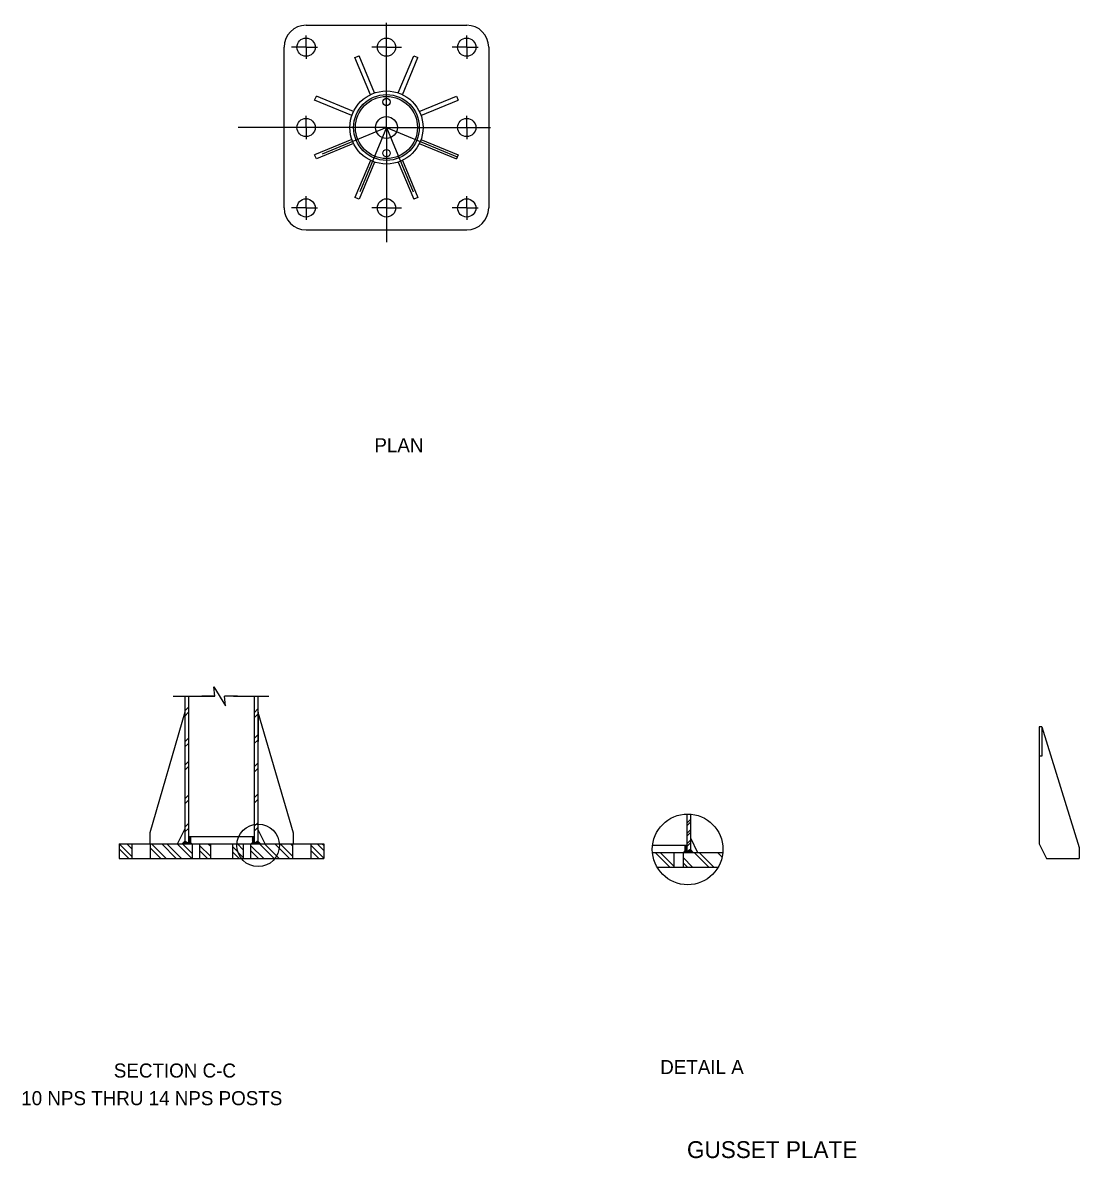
# Model space of a CAD drawing. Extents: x -3705.5 to -3644.9, y 166 to 201.1.
# Drawn here: x -3656.93 to -3644.87, y 167.4 to 180.35 of the extents above; entities that cross this region are included whole.
import ezdxf

# ---------------------------------------------------------------- set-up
doc = ezdxf.new("R2010")
doc.units = 0
for name, color, linetype in [('pp_PRESENTATION', 7, 'Continuous'), ('str_Center-Line-A', 7, 'Continuous'), ('tcd_NO-PLOT', 7, 'Continuous'), ('tcd_SIGN-OVERHEAD', 7, 'Continuous')]:
    doc.layers.add(name, color=color, linetype=linetype)

msp = doc.modelspace()

# ---------------------------------------------------------------- linework, layer by layer
at = {"layer": 'pp_PRESENTATION'}
for centre, radius in [((-3649.342, 170.925), 0.403), ((-3654.242, 170.971), 0.243)]:
    msp.add_circle(centre, radius, dxfattribs=at)
at = {"layer": 'str_Center-Line-A'}
for p, q in [((-3652.778, 179.157), (-3652.778, 180.352)), ((-3653.695, 180.073), (-3653.695, 180.207)), ((-3651.862, 180.073), (-3651.862, 180.207)), ((-3653.695, 180.073), (-3653.863, 180.073)), ((-3653.695, 180.073), (-3653.566, 180.073)), ((-3653.695, 180.073), (-3653.695, 179.939)), ((-3652.778, 180.073), (-3652.946, 180.073)), ((-3652.778, 180.073), (-3652.607, 180.073)), ((-3651.862, 180.073), (-3652.029, 180.073)), ((-3651.862, 180.073), (-3651.733, 180.073)), ((-3651.862, 180.073), (-3651.862, 179.939)), ((-3653.695, 179.157), (-3653.695, 179.291)), ((-3651.862, 179.157), (-3651.862, 179.291)), ((-3652.778, 179.157), (-3654.471, 179.157)), ((-3653.695, 179.157), (-3653.695, 179.023)), ((-3652.778, 179.157), (-3653.51, 178.854)), ((-3652.778, 179.157), (-3653.081, 178.425)), ((-3652.778, 179.157), (-3652.778, 177.851)), ((-3652.778, 179.157), (-3651.591, 179.157)), ((-3652.778, 179.157), (-3651.97, 178.822)), ((-3652.778, 179.157), (-3652.475, 178.425)), ((-3651.862, 179.157), (-3651.862, 179.023)), ((-3653.695, 178.24), (-3653.695, 178.374)), ((-3651.862, 178.24), (-3651.862, 178.374)), ((-3653.695, 178.24), (-3653.863, 178.24)), ((-3653.695, 178.24), (-3653.566, 178.24)), ((-3653.695, 178.24), (-3653.695, 178.106)), ((-3652.778, 178.24), (-3652.946, 178.24)), ((-3652.778, 178.24), (-3652.607, 178.24)), ((-3651.862, 178.24), (-3652.029, 178.24)), ((-3651.862, 178.24), (-3651.733, 178.24)), ((-3651.862, 178.24), (-3651.862, 178.106))]:
    msp.add_line(p, q, dxfattribs=at)
at = {"layer": 'tcd_SIGN-OVERHEAD'}
for p, q in [((-3653.695, 180.323), (-3651.862, 180.323)), ((-3653.945, 178.24), (-3653.945, 180.073)), ((-3651.612, 180.073), (-3651.612, 178.24)), ((-3653.137, 179.955), (-3653.089, 179.975)), ((-3652.961, 179.531), (-3653.137, 179.955)), ((-3652.913, 179.551), (-3653.089, 179.975)), ((-3652.643, 179.551), (-3652.467, 179.975)), ((-3652.595, 179.531), (-3652.419, 179.955)), ((-3652.467, 179.975), (-3652.419, 179.955)), ((-3653.597, 179.468), (-3653.577, 179.516)), ((-3653.153, 179.34), (-3653.577, 179.516)), ((-3652.404, 179.34), (-3651.98, 179.516)), ((-3651.98, 179.516), (-3651.96, 179.468)), ((-3653.173, 179.292), (-3653.597, 179.468)), ((-3652.384, 179.292), (-3651.96, 179.468)), ((-3653.173, 179.022), (-3653.597, 178.846)), ((-3653.153, 178.974), (-3653.577, 178.798)), ((-3652.404, 178.974), (-3651.98, 178.798)), ((-3652.384, 179.022), (-3651.96, 178.846)), ((-3653.577, 178.798), (-3653.597, 178.846)), ((-3651.96, 178.846), (-3651.98, 178.798)), ((-3652.961, 178.782), (-3653.137, 178.358)), ((-3652.913, 178.762), (-3653.089, 178.338)), ((-3652.643, 178.762), (-3652.467, 178.338)), ((-3652.595, 178.782), (-3652.419, 178.358)), ((-3653.089, 178.338), (-3653.137, 178.358)), ((-3652.419, 178.358), (-3652.467, 178.338)), ((-3653.695, 177.99), (-3651.862, 177.99)), ((-3655.211, 172.671), (-3654.736, 172.671)), ((-3655.078, 172.675), (-3655.078, 170.988)), ((-3655.036, 172.675), (-3655.036, 170.988)), ((-3654.735, 172.671), (-3654.884, 172.671)), ((-3654.479, 172.671), (-3654.627, 172.671)), ((-3654.521, 172.671), (-3654.121, 172.671)), ((-3654.286, 172.673), (-3654.286, 170.989)), ((-3654.244, 172.673), (-3654.244, 170.989)), ((-3655.078, 172.489), (-3655.479, 171.114)), ((-3655.079, 172.488), (-3655.079, 172.155)), ((-3655.078, 172.505), (-3655.036, 172.547)), ((-3655.078, 172.488), (-3655.078, 172.155)), ((-3654.286, 172.484), (-3654.244, 172.526)), ((-3654.244, 172.489), (-3653.843, 171.114)), ((-3654.244, 172.489), (-3654.244, 172.155)), ((-3654.243, 172.489), (-3654.243, 172.155)), ((-3655.078, 172.446), (-3655.036, 172.488)), ((-3654.286, 172.425), (-3654.244, 172.467)), ((-3654.286, 172.189), (-3654.244, 172.231)), ((-3645.333, 172.322), (-3645.333, 170.989)), ((-3645.301, 172.322), (-3645.333, 172.322)), ((-3645.301, 172.322), (-3644.874, 170.947)), ((-3645.301, 172.322), (-3645.301, 171.989)), ((-3655.078, 172.152), (-3655.036, 172.193)), ((-3655.078, 172.093), (-3655.036, 172.134)), ((-3654.286, 172.131), (-3654.244, 172.172)), ((-3645.301, 171.989), (-3645.333, 171.989)), ((-3655.078, 171.886), (-3655.036, 171.928)), ((-3655.078, 171.827), (-3655.036, 171.869)), ((-3654.286, 171.865), (-3654.244, 171.907)), ((-3654.286, 171.806), (-3654.244, 171.848)), ((-3655.078, 171.503), (-3655.036, 171.545)), ((-3655.078, 171.444), (-3655.036, 171.486)), ((-3654.286, 171.512), (-3654.244, 171.554)), ((-3654.286, 171.453), (-3654.244, 171.495)), ((-3649.353, 171.328), (-3649.353, 170.897)), ((-3649.311, 171.326), (-3649.311, 171.057)), ((-3655.078, 171.179), (-3655.036, 171.221)), ((-3654.286, 171.188), (-3654.244, 171.229)), ((-3649.353, 171.223), (-3649.311, 171.265)), ((-3649.353, 171.194), (-3649.311, 171.236)), ((-3655.479, 171.114), (-3655.479, 170.989)), ((-3655.161, 170.988), (-3655.078, 171.155)), ((-3655.078, 171.124), (-3655.036, 171.165)), ((-3655.036, 171.072), (-3654.286, 171.072)), ((-3655.036, 171.055), (-3655.019, 171.072)), ((-3655.036, 171.066), (-3655.03, 171.072)), ((-3655.036, 171.044), (-3655.015, 171.065)), ((-3655.015, 171.072), (-3655.015, 170.988)), ((-3655.015, 171.072), (-3655.015, 170.988)), ((-3654.307, 171.072), (-3654.307, 170.989)), ((-3654.307, 171.061), (-3654.296, 171.072)), ((-3654.307, 171.072), (-3654.307, 170.989)), ((-3654.307, 171.05), (-3654.286, 171.071)), ((-3654.286, 171.132), (-3654.244, 171.174)), ((-3654.161, 170.989), (-3654.244, 171.155)), ((-3653.843, 171.114), (-3653.843, 170.989)), ((-3649.353, 171.106), (-3649.311, 171.148)), ((-3649.353, 171.077), (-3649.311, 171.119)), ((-3649.311, 171.127), (-3649.311, 170.922)), ((-3655.828, 170.989), (-3653.494, 170.989)), ((-3655.828, 170.989), (-3655.828, 170.822)), ((-3655.826, 170.989), (-3655.682, 170.844)), ((-3655.738, 170.989), (-3655.682, 170.933)), ((-3655.682, 170.989), (-3655.682, 170.822)), ((-3655.473, 170.989), (-3655.473, 170.822)), ((-3655.473, 170.944), (-3655.351, 170.822)), ((-3655.459, 170.989), (-3655.292, 170.822)), ((-3655.341, 170.989), (-3655.175, 170.822)), ((-3655.282, 170.989), (-3655.116, 170.822)), ((-3655.164, 170.989), (-3654.998, 170.822)), ((-3655.078, 171.02), (-3655.109, 170.988)), ((-3655.108, 170.988), (-3655.108, 170.989)), ((-3655.104, 170.988), (-3655.107, 170.991)), ((-3655.106, 170.988), (-3655.107, 170.99)), ((-3655.102, 170.988), (-3655.106, 170.992)), ((-3655.106, 170.989), (-3654.994, 170.877)), ((-3655.1, 170.988), (-3655.105, 170.993)), ((-3655.098, 170.988), (-3655.104, 170.994)), ((-3655.097, 170.988), (-3655.103, 170.995)), ((-3655.095, 170.988), (-3655.102, 170.996)), ((-3655.093, 170.988), (-3655.101, 170.997)), ((-3655.091, 170.988), (-3655.1, 170.997)), ((-3655.089, 170.988), (-3655.099, 170.998)), ((-3655.087, 170.988), (-3655.098, 170.999)), ((-3655.086, 170.988), (-3655.097, 171)), ((-3655.084, 170.988), (-3655.096, 171.001)), ((-3655.08, 170.988), (-3655.095, 171.003)), ((-3655.082, 170.988), (-3655.095, 171.002)), ((-3655.078, 170.988), (-3655.094, 171.004)), ((-3655.078, 170.99), (-3655.093, 171.005)), ((-3655.078, 170.992), (-3655.092, 171.006)), ((-3655.078, 170.994), (-3655.091, 171.007)), ((-3655.078, 170.995), (-3655.09, 171.008)), ((-3655.078, 170.997), (-3655.089, 171.008)), ((-3655.078, 170.999), (-3655.088, 171.009)), ((-3655.078, 171.001), (-3655.087, 171.01)), ((-3655.078, 171.003), (-3655.086, 171.011)), ((-3655.078, 171.005), (-3655.085, 171.012)), ((-3655.078, 171.008), (-3655.084, 171.014)), ((-3655.078, 171.006), (-3655.084, 171.013)), ((-3655.078, 171.01), (-3655.083, 171.015)), ((-3655.078, 171.012), (-3655.082, 171.016)), ((-3655.078, 171.014), (-3655.081, 171.017)), ((-3655.078, 171.016), (-3655.08, 171.018)), ((-3655.078, 171.018), (-3655.079, 171.019)), ((-3655.078, 171.019), (-3655.078, 171.02)), ((-3655.078, 171.02), (-3655.036, 170.995)), ((-3655.047, 170.988), (-3655.078, 171.019)), ((-3655.049, 170.988), (-3655.078, 171.018)), ((-3655.05, 170.988), (-3655.078, 171.016)), ((-3655.052, 170.988), (-3655.078, 171.014)), ((-3655.054, 170.988), (-3655.078, 171.012)), ((-3655.078, 171.011), (-3655.055, 170.988)), ((-3655.056, 170.988), (-3655.078, 171.01)), ((-3655.058, 170.988), (-3655.078, 171.008)), ((-3655.06, 170.988), (-3655.078, 171.007)), ((-3655.062, 170.988), (-3655.078, 171.005)), ((-3655.063, 170.988), (-3655.078, 171.003)), ((-3655.065, 170.988), (-3655.078, 171.001)), ((-3655.067, 170.988), (-3655.078, 170.999)), ((-3655.069, 170.988), (-3655.078, 170.997)), ((-3655.071, 170.988), (-3655.078, 170.996)), ((-3655.078, 170.995), (-3655.078, 170.988)), ((-3655.073, 170.988), (-3655.078, 170.994)), ((-3655.074, 170.988), (-3655.078, 170.992)), ((-3655.076, 170.988), (-3655.078, 170.99)), ((-3655.045, 170.988), (-3655.074, 171.017)), ((-3655.043, 170.988), (-3655.07, 171.015)), ((-3655.041, 170.988), (-3655.065, 171.012)), ((-3655.039, 170.988), (-3655.061, 171.01)), ((-3655.038, 170.988), (-3655.056, 171.007)), ((-3655.036, 170.989), (-3655.052, 171.005)), ((-3655.036, 170.991), (-3655.048, 171.002)), ((-3655.036, 170.993), (-3655.043, 171)), ((-3655.036, 171), (-3655.039, 170.997)), ((-3655.036, 170.994), (-3655.039, 170.997)), ((-3655.036, 171.033), (-3655.015, 171.053)), ((-3655.036, 171.022), (-3655.015, 171.042)), ((-3655.036, 171.011), (-3655.015, 171.031)), ((-3655.036, 170.999), (-3655.015, 171.02)), ((-3655.036, 170.988), (-3655.015, 171.009)), ((-3655.036, 170.995), (-3655.036, 170.988)), ((-3655.025, 170.988), (-3655.015, 170.998)), ((-3655.015, 171.004), (-3655, 170.988)), ((-3655.001, 170.988), (-3655.015, 171.002)), ((-3655.003, 170.988), (-3655.015, 171.001)), ((-3655.005, 170.988), (-3655.015, 170.999)), ((-3655.007, 170.988), (-3655.015, 170.997)), ((-3655.009, 170.988), (-3655.015, 170.995)), ((-3655.011, 170.988), (-3655.015, 170.993)), ((-3655.012, 170.988), (-3655.015, 170.991)), ((-3655.014, 170.988), (-3655.015, 170.99)), ((-3654.994, 170.989), (-3654.994, 170.822)), ((-3654.911, 170.989), (-3654.911, 170.822)), ((-3654.911, 170.971), (-3654.786, 170.846)), ((-3654.811, 170.989), (-3654.786, 170.964)), ((-3654.786, 170.989), (-3654.786, 170.822)), ((-3654.536, 170.989), (-3654.536, 170.822)), ((-3654.536, 170.957), (-3654.411, 170.832)), ((-3654.479, 170.989), (-3654.411, 170.92)), ((-3654.411, 170.989), (-3654.411, 170.822)), ((-3654.328, 170.989), (-3654.328, 170.822)), ((-3654.328, 170.971), (-3654.178, 170.822)), ((-3654.307, 171.004), (-3654.322, 170.989)), ((-3654.321, 170.989), (-3654.307, 171.003)), ((-3654.319, 170.989), (-3654.307, 171.001)), ((-3654.317, 170.989), (-3654.307, 170.999)), ((-3654.315, 170.989), (-3654.307, 170.997)), ((-3654.313, 170.989), (-3654.307, 170.995)), ((-3654.312, 170.989), (-3654.307, 170.993)), ((-3654.31, 170.989), (-3654.307, 170.992)), ((-3654.308, 170.989), (-3654.307, 170.99)), ((-3654.307, 171.039), (-3654.286, 171.06)), ((-3654.307, 171.028), (-3654.286, 171.049)), ((-3654.307, 171.017), (-3654.286, 171.037)), ((-3654.307, 171.006), (-3654.286, 171.026)), ((-3654.307, 170.995), (-3654.286, 171.015)), ((-3654.302, 170.989), (-3654.286, 171.004)), ((-3654.291, 170.989), (-3654.286, 170.993)), ((-3654.244, 171.02), (-3654.286, 170.996)), ((-3654.286, 170.989), (-3654.27, 171.005)), ((-3654.286, 170.991), (-3654.275, 171.002)), ((-3654.286, 170.993), (-3654.279, 171)), ((-3654.286, 170.994), (-3654.283, 170.997)), ((-3654.286, 170.996), (-3654.286, 170.989)), ((-3654.284, 170.989), (-3654.266, 171.007)), ((-3654.283, 170.989), (-3654.261, 171.01)), ((-3654.281, 170.989), (-3654.257, 171.012)), ((-3654.279, 170.989), (-3654.253, 171.015)), ((-3654.277, 170.989), (-3654.248, 171.018)), ((-3654.275, 170.989), (-3654.244, 171.02)), ((-3654.273, 170.989), (-3654.244, 171.018)), ((-3654.272, 170.989), (-3654.244, 171.016)), ((-3654.27, 170.989), (-3654.244, 171.014)), ((-3654.268, 170.989), (-3654.244, 171.012)), ((-3654.266, 170.989), (-3654.244, 171.01)), ((-3654.264, 170.989), (-3654.244, 171.009)), ((-3654.262, 170.989), (-3654.244, 171.007)), ((-3654.261, 170.989), (-3654.244, 171.005)), ((-3654.259, 170.989), (-3654.244, 171.003)), ((-3654.257, 170.989), (-3654.244, 171.001)), ((-3654.255, 170.989), (-3654.244, 170.999)), ((-3654.253, 170.989), (-3654.244, 170.997)), ((-3654.251, 170.989), (-3654.244, 170.996)), ((-3654.25, 170.989), (-3654.244, 170.994)), ((-3654.248, 170.989), (-3654.244, 170.992)), ((-3654.246, 170.989), (-3654.244, 170.99)), ((-3654.244, 171.02), (-3654.213, 170.989)), ((-3654.244, 171.019), (-3654.244, 171.02)), ((-3654.244, 171.018), (-3654.243, 171.019)), ((-3654.244, 171.016), (-3654.242, 171.018)), ((-3654.244, 171.014), (-3654.241, 171.017)), ((-3654.244, 171.012), (-3654.24, 171.016)), ((-3654.244, 171.01), (-3654.24, 171.015)), ((-3654.244, 171.008), (-3654.239, 171.014)), ((-3654.244, 171.007), (-3654.238, 171.013)), ((-3654.244, 171.005), (-3654.237, 171.012)), ((-3654.244, 171.003), (-3654.236, 171.011)), ((-3654.244, 170.999), (-3654.234, 171.01)), ((-3654.244, 171.001), (-3654.235, 171.01)), ((-3654.244, 170.997), (-3654.233, 171.009)), ((-3654.244, 170.996), (-3654.232, 171.008)), ((-3654.244, 170.994), (-3654.231, 171.007)), ((-3654.244, 170.992), (-3654.23, 171.006)), ((-3654.244, 170.99), (-3654.229, 171.005)), ((-3654.244, 170.989), (-3654.228, 171.004)), ((-3654.244, 170.995), (-3654.244, 170.989)), ((-3654.242, 170.989), (-3654.228, 171.003)), ((-3654.24, 170.989), (-3654.227, 171.002)), ((-3654.238, 170.989), (-3654.226, 171.001)), ((-3654.237, 170.989), (-3654.225, 171)), ((-3654.235, 170.989), (-3654.224, 170.999)), ((-3654.233, 170.989), (-3654.223, 170.998)), ((-3654.231, 170.989), (-3654.222, 170.998)), ((-3654.229, 170.989), (-3654.221, 170.997)), ((-3654.227, 170.989), (-3654.22, 170.996)), ((-3654.227, 170.989), (-3654.06, 170.822)), ((-3654.225, 170.989), (-3654.219, 170.995)), ((-3654.224, 170.989), (-3654.218, 170.994)), ((-3654.222, 170.989), (-3654.217, 170.993)), ((-3654.22, 170.989), (-3654.216, 170.992)), ((-3654.218, 170.989), (-3654.216, 170.991)), ((-3654.216, 170.989), (-3654.215, 170.99)), ((-3654.214, 170.989), (-3654.214, 170.989)), ((-3654.168, 170.989), (-3654.001, 170.822)), ((-3654.05, 170.989), (-3653.883, 170.822)), ((-3653.991, 170.989), (-3653.848, 170.846)), ((-3653.873, 170.989), (-3653.848, 170.964)), ((-3653.848, 170.989), (-3653.848, 170.822)), ((-3653.64, 170.989), (-3653.64, 170.822)), ((-3653.64, 170.972), (-3653.494, 170.826)), ((-3653.569, 170.989), (-3653.494, 170.914)), ((-3653.51, 170.989), (-3653.494, 170.973)), ((-3653.494, 170.989), (-3653.494, 170.822)), ((-3649.742, 170.974), (-3649.373, 170.974)), ((-3649.373, 170.974), (-3649.373, 170.89)), ((-3649.373, 170.974), (-3649.353, 170.974)), ((-3649.373, 170.974), (-3649.353, 170.958)), ((-3649.373, 170.959), (-3649.353, 170.943)), ((-3649.373, 170.944), (-3649.353, 170.929)), ((-3649.353, 170.989), (-3649.311, 171.03)), ((-3649.353, 170.959), (-3649.311, 171.001)), ((-3649.353, 170.974), (-3649.353, 170.973)), ((-3649.311, 171.057), (-3649.228, 170.89)), ((-3645.333, 170.989), (-3645.249, 170.822)), ((-3644.874, 170.947), (-3644.874, 170.822)), ((-3655.828, 170.931), (-3655.718, 170.822)), ((-3655.828, 170.822), (-3653.494, 170.822)), ((-3655.473, 170.826), (-3655.469, 170.822)), ((-3654.911, 170.912), (-3654.821, 170.822)), ((-3654.538, 170.822), (-3654.536, 170.824)), ((-3654.536, 170.898), (-3654.46, 170.822)), ((-3654.328, 170.912), (-3654.237, 170.822)), ((-3654.328, 170.824), (-3654.325, 170.822)), ((-3653.64, 170.913), (-3653.549, 170.822)), ((-3653.64, 170.824), (-3653.638, 170.822)), ((-3649.743, 170.89), (-3649.078, 170.89)), ((-3649.713, 170.89), (-3649.547, 170.724)), ((-3649.654, 170.89), (-3649.498, 170.734)), ((-3649.498, 170.89), (-3649.498, 170.724)), ((-3649.394, 170.89), (-3649.394, 170.724)), ((-3649.394, 170.831), (-3649.287, 170.724)), ((-3649.373, 170.906), (-3649.389, 170.89)), ((-3649.387, 170.89), (-3649.373, 170.904)), ((-3649.386, 170.89), (-3649.373, 170.903)), ((-3649.384, 170.89), (-3649.373, 170.901)), ((-3649.382, 170.89), (-3649.373, 170.899)), ((-3649.38, 170.89), (-3649.373, 170.897)), ((-3649.378, 170.89), (-3649.373, 170.895)), ((-3649.376, 170.89), (-3649.373, 170.893)), ((-3649.375, 170.89), (-3649.373, 170.892)), ((-3649.373, 170.93), (-3649.353, 170.914)), ((-3649.373, 170.915), (-3649.353, 170.899)), ((-3649.373, 170.9), (-3649.359, 170.89)), ((-3649.311, 170.922), (-3649.353, 170.897)), ((-3649.353, 170.891), (-3649.337, 170.907)), ((-3649.353, 170.893), (-3649.341, 170.904)), ((-3649.353, 170.895), (-3649.346, 170.901)), ((-3649.353, 170.896), (-3649.35, 170.899)), ((-3649.353, 170.897), (-3649.353, 170.89)), ((-3649.351, 170.89), (-3649.332, 170.909)), ((-3649.349, 170.89), (-3649.328, 170.912)), ((-3649.347, 170.89), (-3649.324, 170.914)), ((-3649.346, 170.89), (-3649.319, 170.917)), ((-3649.344, 170.89), (-3649.315, 170.919)), ((-3649.342, 170.89), (-3649.311, 170.921)), ((-3649.34, 170.89), (-3649.311, 170.92)), ((-3649.338, 170.89), (-3649.311, 170.918)), ((-3649.336, 170.89), (-3649.311, 170.916)), ((-3649.335, 170.89), (-3649.311, 170.914)), ((-3649.333, 170.89), (-3649.311, 170.912)), ((-3649.331, 170.89), (-3649.311, 170.91)), ((-3649.329, 170.89), (-3649.311, 170.909)), ((-3649.327, 170.89), (-3649.311, 170.907)), ((-3649.325, 170.89), (-3649.311, 170.905)), ((-3649.324, 170.89), (-3649.311, 170.903)), ((-3649.322, 170.89), (-3649.311, 170.901)), ((-3649.32, 170.89), (-3649.311, 170.899)), ((-3649.318, 170.89), (-3649.311, 170.898)), ((-3649.316, 170.89), (-3649.311, 170.896)), ((-3649.314, 170.89), (-3649.311, 170.894)), ((-3649.312, 170.89), (-3649.311, 170.892)), ((-3649.311, 170.922), (-3649.28, 170.89)), ((-3649.311, 170.921), (-3649.311, 170.922)), ((-3649.311, 170.92), (-3649.31, 170.921)), ((-3649.311, 170.918), (-3649.309, 170.92)), ((-3649.311, 170.916), (-3649.308, 170.919)), ((-3649.311, 170.914), (-3649.307, 170.918)), ((-3649.311, 170.912), (-3649.306, 170.917)), ((-3649.311, 170.91), (-3649.305, 170.916)), ((-3649.311, 170.908), (-3649.304, 170.915)), ((-3649.311, 170.907), (-3649.303, 170.914)), ((-3649.311, 170.905), (-3649.302, 170.913)), ((-3649.311, 170.903), (-3649.302, 170.912)), ((-3649.311, 170.901), (-3649.301, 170.911)), ((-3649.311, 170.897), (-3649.299, 170.91)), ((-3649.311, 170.899), (-3649.3, 170.91)), ((-3649.311, 170.896), (-3649.298, 170.909)), ((-3649.311, 170.894), (-3649.297, 170.908)), ((-3649.311, 170.892), (-3649.296, 170.907)), ((-3649.311, 170.89), (-3649.295, 170.906)), ((-3649.311, 170.897), (-3649.311, 170.89)), ((-3649.309, 170.89), (-3649.294, 170.905)), ((-3649.307, 170.89), (-3649.293, 170.904)), ((-3649.305, 170.89), (-3649.292, 170.903)), ((-3649.303, 170.89), (-3649.291, 170.902)), ((-3649.301, 170.89), (-3649.29, 170.901)), ((-3649.299, 170.89), (-3649.29, 170.9)), ((-3649.298, 170.89), (-3649.289, 170.899)), ((-3649.296, 170.89), (-3649.288, 170.898)), ((-3649.294, 170.89), (-3649.287, 170.898)), ((-3649.292, 170.89), (-3649.286, 170.897)), ((-3649.29, 170.89), (-3649.285, 170.896)), ((-3649.288, 170.89), (-3649.284, 170.895)), ((-3649.287, 170.89), (-3649.283, 170.894)), ((-3649.285, 170.89), (-3649.282, 170.893)), ((-3649.283, 170.89), (-3649.281, 170.892)), ((-3649.281, 170.89), (-3649.28, 170.891)), ((-3649.268, 170.89), (-3649.101, 170.724)), ((-3649.228, 170.89), (-3648.941, 170.89)), ((-3649.209, 170.89), (-3649.042, 170.724)), ((-3649.002, 170.89), (-3648.949, 170.837)), ((-3645.249, 170.822), (-3644.874, 170.822)), ((-3649.691, 170.724), (-3648.993, 170.724)), ((-3649.394, 170.773), (-3649.345, 170.724))]:
    msp.add_line(p, q, dxfattribs=at)
msp.add_lwpolyline([(-3654.735, 172.671), (-3654.749, 172.779), (-3654.614, 172.563), (-3654.627, 172.671)], dxfattribs=at)
for centre, radius in [((-3653.695, 180.073), 0.104), ((-3652.778, 180.073), 0.104), ((-3651.862, 180.073), 0.104), ((-3652.778, 179.157), 0.417), ((-3652.778, 179.157), 0.375), ((-3652.778, 179.157), 0.354), ((-3652.778, 179.448), 0.0417), ((-3653.695, 179.157), 0.104), ((-3652.778, 179.157), 0.125), ((-3651.862, 179.157), 0.104), ((-3652.778, 178.865), 0.0417), ((-3652.778, 178.865), 0.0417), ((-3653.695, 178.24), 0.104), ((-3652.778, 178.24), 0.104), ((-3651.862, 178.24), 0.104)]:
    msp.add_circle(centre, radius, dxfattribs=at)
for centre, start, end in [((-3653.695, 180.073), 90, 180), ((-3651.862, 180.073), 0, 90), ((-3653.695, 178.24), 180, 270), ((-3651.862, 178.24), 270, 0)]:
    msp.add_arc(centre, 0.25, start, end, dxfattribs=at)

# ---------------------------------------------------------------- texts
at = {"layer": 'tcd_NO-PLOT'}
for s, height, p in [('PLAN', 0.1603, (-3652.916, 175.454)), ('SECTION C-C', 0.16029, (-3655.888, 168.323)), ('DETAIL A', 0.1603, (-3649.655, 168.363)), ('10 NPS THRU 14 NPS POSTS', 0.16029, (-3656.944, 168.008)), ('GUSSET PLATE', 0.19235, (-3649.35, 167.405))]:
    msp.add_text(s, height=height, dxfattribs=at).set_placement(p)

doc.saveas('drawing.dxf')
